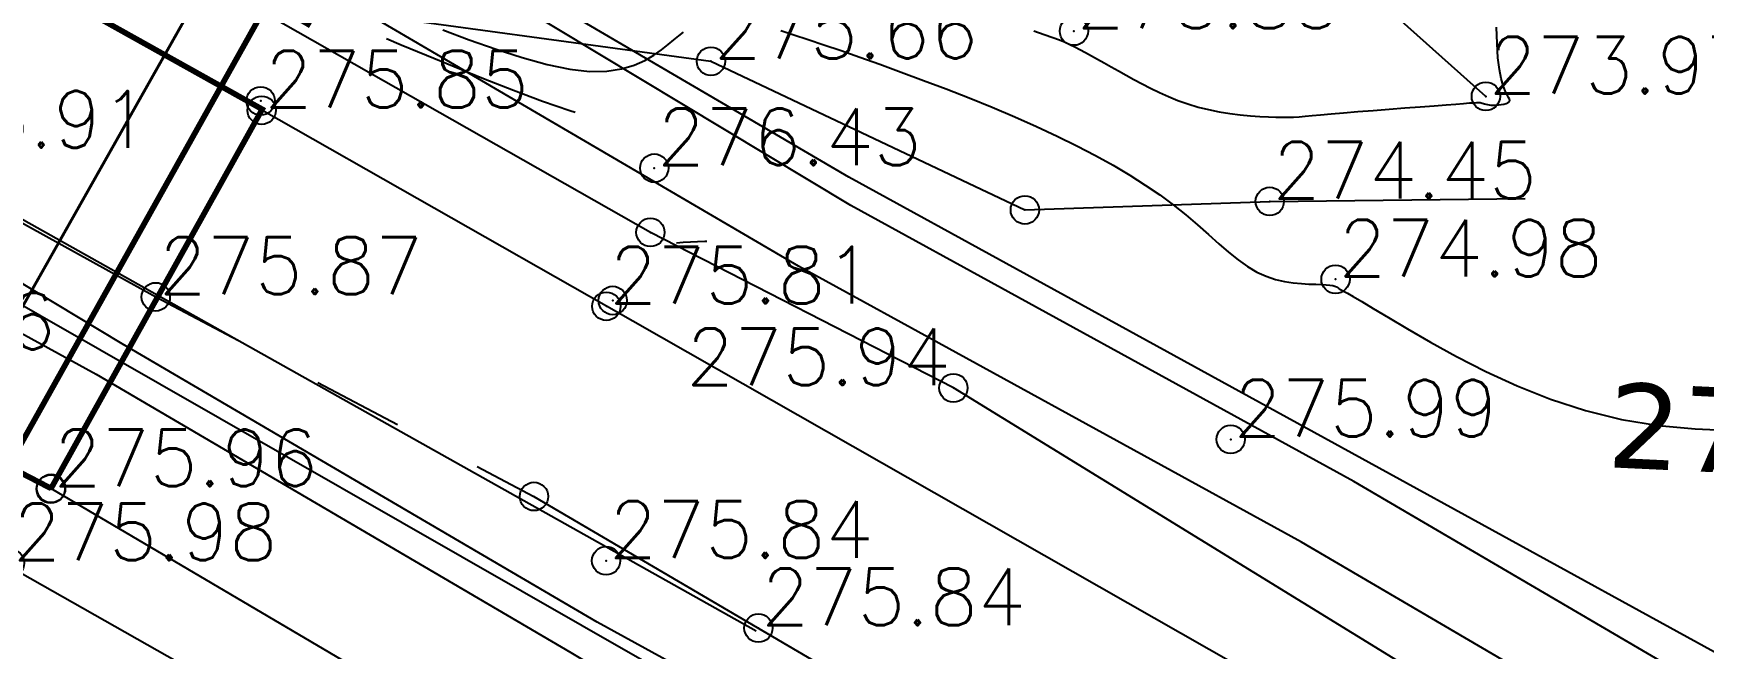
# Model space of a CAD drawing. Header units: millimetres. Extents: x 524954 to 526204, y 9523489 to 9524010.
# Drawn here: x 525366.64 to 525396.12, y 9523676.43 to 9523687.27 of the extents above; entities that cross this region are included whole.
import ezdxf
from ezdxf.enums import TextEntityAlignment as Align

# ---------------------------------------------------------------- set-up
doc = ezdxf.new("R2010")
doc.units = ezdxf.units.MM
doc.header["$PDMODE"] = 32
doc.header["$PDSIZE"] = 0.5
for name, pattern in [('AXES2', [28.575, 19.05, -3.175, 3.175, -3.175]), ('CACHE2', [4.7625, 3.175, -1.5875]), ('CACHEX2', [19.05, 12.7, -6.35])]:
    doc.linetypes.add(name, pattern=pattern)
for name, color, linetype in [('Axe_Route_Existante', 1, 'AXES2'), ('Bas_Talus', 40, 'CACHE2'), ('Bord_Route_Existante', 6, 'Continuous'), ('CN_02_00', 4, 'Continuous'), ('CN_05_00', 6, 'Continuous'), ('Cotation Courbes de niveau', 7, 'Continuous'), ('Haut_Talus', 30, 'Continuous'), ('PLUME_1', 7, 'Continuous'), ('PLUME_3', 4, 'Continuous'), ('PLUME_4', 3, 'Continuous'), ('PLUME_5', 6, 'Continuous'), ('PLUME_6', 2, 'Continuous'), ('PONT', 7, 'Continuous'), ('TopoAlt', 3, 'Continuous'), ('TOPOJIS', 7, 'Continuous')]:
    doc.layers.add(name, color=color, linetype=linetype)
doc.layers.add('Bord_Route_Existante_POLY3D', color=6, linetype='Continuous', plot=False)
doc.layers.add('Trottoir', color=7, linetype='Continuous', true_color=0xff6666)
doc.styles.add('Simplex 1.0', font='Simplex.shx', dxfattribs={"width": 0.99, "height": 1})
doc.styles.get("Standard").update_dxf_attribs({"font": 'arial.ttf'})
doc.styles.add('Verdana 1.0', font='verdana.ttf', dxfattribs={"width": 0.99, "height": 1})
doc.dimstyles.new('ISO-25', dxfattribs={"dimtxt": 2.5, "dimasz": 2.5, "dimexe": 1.25, "dimexo": 0.625, "dimtad": 1, "dimtxsty": 'Standard', "dimcen": 2.5, "dimadec": 0, "dimazin": 0, "dimtfac": 1, "dimtmove": 0, "dimatfit": 3, "dimfxl": 1, "dimarcsym": 0})

# ---------------------------------------------------------------- blocks, each defined once
blk = doc.blocks.new('TCPOINT M')
at = {"color": 0}
blk.add_point((0, 0), dxfattribs=at)
at = {"layer": 'TopoAlt', "style": 'Simplex 1.0', "width": 0.99}
blk.add_attdef('ALT', (0.15, 0.15), '', height=1, dxfattribs=at)
blk = doc.blocks.new('*D29')
at = {"color": 0, "lineweight": -2, "transparency": 16777216}
for p, q in [((525274.397, 9523734.835), (525248.537, 9523688.664)), ((525251.329, 9523688.533), (525351.663, 9523632.337)), ((525379.094, 9523676.196), (525353.234, 9523630.025))]:
    blk.add_line(p, q, dxfattribs=at)
at = {"color": 0, "transparency": 16777216}
for points in [[(525251.533, 9523688.897), (525251.125, 9523688.17), (525249.148, 9523689.755)], [(525351.867, 9523632.701), (525351.46, 9523631.974), (525353.845, 9523631.115)]]:
    blk.add_solid(points, dxfattribs=at)
at = {"layer": 'Defpoints', "color": 0, "transparency": 16777216}
for p in [(525274.702, 9523735.381), (525379.399, 9523676.741), (525353.845, 9523631.115)]:
    blk.add_point(p, dxfattribs=at)
at = {"color": 0, "transparency": 16777216, "insert": (525302.425, 9523662.094), "char_height": 2.5, "attachment_point": 5, "rotation": 330.7474}
blk.add_mtext('120', dxfattribs=at)

msp = doc.modelspace()

# ---------------------------------------------------------------- linework, layer by layer
msp.add_line((525274.702, 9523735.381), (525379.399, 9523676.741))
at = {"layer": 'Axe_Route_Existante', "ltscale": 0.5, "flags": 128}
msp.add_lwpolyline([(524973.101, 9523802.49), (525007.26, 9523792.779), (525027.54, 9523787.364), (525056.127, 9523779.755), (525082.674, 9523773.102), (525107.546, 9523770.048), (525120.684, 9523770.139), (525151.777, 9523772.648), (525176.899, 9523773.894), (525199.324, 9523771.095), (525218.337, 9523765.264), (525227.192, 9523761.534), (525233.843, 9523758.094), (525246.468, 9523751.167), (525256.506, 9523745.531), (525267.014, 9523739.694), (525277.691, 9523733.704), (525288.849, 9523727.299), (525294.632, 9523724.022), (525301.927, 9523719.966), (525310.691, 9523715.333), (525328.32, 9523705.784), (525328.32, 9523705.784), (525337.316, 9523700.691), (525351.138, 9523692.703), (525363.696, 9523685.45), (525368.801, 9523682.627), (525375.475, 9523679.109), (525390.225, 9523670.468), (525400.9, 9523665.019), (525419.619, 9523658.456), (525435.368, 9523656.046), (525454.334, 9523656.625), (525476.288, 9523660.734), (525488.784, 9523664.768), (525501.859, 9523668.012), (525521.809, 9523675.315), (525541.116, 9523687.802), (525552.62, 9523697.708), (525562.351, 9523710.18), (525568.681, 9523722.572), (525575.059, 9523738.704), (525576.995, 9523751.051), (525577.798, 9523776.069), (525576.166, 9523799.52), (525574.181, 9523815.429), (525572.049, 9523834.204), (525569.92, 9523851.041), (525567.326, 9523868.19), (525565.579, 9523885.379), (525563.689, 9523903.219), (525561.356, 9523920.701), (525558.839, 9523938.161)], dxfattribs=at)
at = {"layer": 'Bas_Talus', "flags": 128}
msp.add_lwpolyline([(525392.273, 9523686.162), (525390.077, 9523688.122), (525389.459, 9523688.641), (525387.481, 9523690.34), (525386.29, 9523691.171), (525382.849, 9523693.619), (525380.082, 9523695.975), (525378.297, 9523697.057), (525376.206, 9523699.873)], dxfattribs=at)
at = {"layer": 'Bord_Route_Existante', "flags": 128}
for points in [[(525423.507, 9523682.529), (525432.528, 9523673.917), (525433.655, 9523672.219), (525434.746, 9523669.32), (525434.997, 9523667.278), (525434.359, 9523665.279), (525432.321, 9523662.935), (525429.626, 9523661.422), (525427.553, 9523661.225), (525420.526, 9523662.472), (525402.567, 9523668.413), (525391.735, 9523673.94), (525376.752, 9523682.462), (525370.67, 9523685.917)], [(525366.952, 9523679.251), (525366.954, 9523679.25), (525373.613, 9523675.331), (525387.934, 9523667.351), (525398.788, 9523661.523), (525418.68, 9523653.805), (525430.88, 9523651.525), (525439.701, 9523650.438), (525443.757, 9523650.251), (525454.485, 9523650.655), (525458.7, 9523651.014), (525461.112, 9523651.402), (525467.945, 9523652.385)]]:
    msp.add_lwpolyline(points, dxfattribs=at)
at = {"layer": 'Bord_Route_Existante_POLY3D'}
for points in [[(525343.726, 9523728.156, 275.49), (525351.8, 9523723.613, 275.47), (525360.975, 9523718.45, 275.42), (525364.67, 9523716.372, 275.47), (525370.171, 9523713.28, 275.31), (525376.191, 9523709.871, 275.3), (525380.713, 9523707.33, 275.28), (525389.505, 9523702.482, 275.2), (525412.422, 9523689.465, 275.19), (525421.867, 9523683.787, 275.25), (525423.507, 9523682.529, 275.21), (525432.528, 9523673.917, 275.38), (525433.655, 9523672.219, 275.41), (525434.746, 9523669.32, 275.44), (525434.997, 9523667.278, 275.44), (525434.359, 9523665.279, 275.47), (525432.321, 9523662.935, 275.48), (525429.626, 9523661.422, 275.47), (525427.553, 9523661.225, 275.49), (525420.526, 9523662.472, 275.56), (525402.567, 9523668.413, 275.64), (525391.735, 9523673.94, 275.68), (525376.752, 9523682.462, 275.81), (525370.67, 9523685.917, 275.85)], [(525366.952, 9523679.251, 0), (525366.954, 9523679.25, 275.85), (525373.613, 9523675.331, 275.95), (525373.702, 9523675.267, 275.81), (525387.934, 9523667.351, 275.81), (525398.788, 9523661.523, 275.81), (525418.68, 9523653.805, 275.78), (525430.88, 9523651.525, 275.75), (525439.701, 9523650.438, 275.63), (525443.757, 9523650.251, 275.61), (525454.485, 9523650.655, 275.53), (525458.7, 9523651.014, 275.49), (525461.112, 9523651.402, 275.48), (525467.945, 9523652.385, 275.63)]]:
    msp.add_polyline3d(points, dxfattribs=at)
at = {"layer": 'CN_02_00', "flags": 128}
for points, elevation in [([(525376.2, 9523685.879), (525376.11, 9523685.906), (525375.627, 9523686.073), (525375.112, 9523686.264), (525374.585, 9523686.471), (525374.066, 9523686.68), (525373.576, 9523686.882), (525373.134, 9523687.065), (525372.872, 9523687.173)], 276), ([(525384.294, 9523687.319), (525384.481, 9523687.255), (525384.629, 9523687.202), (525384.748, 9523687.157), (525384.847, 9523687.116), (525384.934, 9523687.077), (525385.019, 9523687.035), (525385.11, 9523686.988), (525385.207, 9523686.936), (525385.311, 9523686.879), (525385.422, 9523686.818), (525385.539, 9523686.752), (525385.661, 9523686.683), (525385.789, 9523686.611), (525385.923, 9523686.537), (525386.062, 9523686.46), (525386.206, 9523686.382), (525386.356, 9523686.305), (525386.512, 9523686.229), (525386.673, 9523686.157), (525386.84, 9523686.089), (525387.014, 9523686.028), (525387.194, 9523685.974), (525387.379, 9523685.928), (525387.568, 9523685.891), (525387.756, 9523685.861), (525387.94, 9523685.837), (525388.117, 9523685.82), (525388.283, 9523685.807), (525388.435, 9523685.799), (525388.569, 9523685.794), (525388.683, 9523685.793), (525388.784, 9523685.793), (525388.879, 9523685.797), (525388.976, 9523685.803), (525389.083, 9523685.812), (525389.208, 9523685.824), (525389.358, 9523685.838), (525389.541, 9523685.854), (525389.762, 9523685.873), (525390.014, 9523685.893), (525390.286, 9523685.915), (525390.566, 9523685.936), (525390.846, 9523685.958), (525391.114, 9523685.978), (525391.36, 9523685.997), (525391.573, 9523686.013), (525391.745, 9523686.027), (525391.88, 9523686.037), (525391.982, 9523686.045), (525392.057, 9523686.05), (525392.11, 9523686.053), (525392.146, 9523686.053), (525392.172, 9523686.052), (525392.192, 9523686.048), (525392.211, 9523686.043), (525392.231, 9523686.037), (525392.252, 9523686.03), (525392.274, 9523686.024), (525392.3, 9523686.017), (525392.33, 9523686.012), (525392.363, 9523686.008), (525392.402, 9523686.006), (525392.447, 9523686.006), (525392.494, 9523686.01), (525392.542, 9523686.016), (525392.588, 9523686.024), (525392.629, 9523686.036), (525392.662, 9523686.05), (525392.685, 9523686.067), (525392.695, 9523686.087), (525392.691, 9523686.111), (525392.674, 9523686.144), (525392.648, 9523686.191), (525392.615, 9523686.259), (525392.58, 9523686.352), (525392.545, 9523686.476), (525392.513, 9523686.638), (525392.487, 9523686.843), (525392.47, 9523687.093), (525392.462, 9523687.38)], 274), ([(525377.991, 9523683.581), (525378.108, 9523683.59), (525378.492, 9523683.607), (525378.528, 9523683.607)], 276)]:
    msp.add_lwpolyline(points, dxfattribs=dict(at, elevation=elevation))
at = {"layer": 'CN_05_00', "elevation": 275, "flags": 128}
for points in [[(525373.868, 9523687.337), (525374.334, 9523687.161), (525374.806, 9523686.993), (525375.268, 9523686.844), (525375.706, 9523686.722), (525376.107, 9523686.639), (525376.457, 9523686.602), (525376.76, 9523686.607), (525377.02, 9523686.645), (525377.242, 9523686.709), (525377.43, 9523686.791), (525377.589, 9523686.885), (525377.725, 9523686.982), (525377.841, 9523687.075), (525377.943, 9523687.158), (525378.033, 9523687.23), (525378.113, 9523687.292)], [(525379.83, 9523687.321), (525380.061, 9523687.249), (525380.314, 9523687.167), (525380.592, 9523687.073), (525380.895, 9523686.969), (525381.224, 9523686.853), (525381.579, 9523686.727), (525381.956, 9523686.59), (525382.348, 9523686.444), (525382.75, 9523686.292), (525383.157, 9523686.133), (525383.561, 9523685.969), (525383.959, 9523685.802), (525384.343, 9523685.633), (525384.71, 9523685.463), (525385.057, 9523685.292), (525385.386, 9523685.12), (525385.697, 9523684.947), (525385.989, 9523684.774), (525386.263, 9523684.599), (525386.519, 9523684.424), (525386.757, 9523684.247), (525386.978, 9523684.071), (525387.184, 9523683.896), (525387.377, 9523683.726), (525387.559, 9523683.565), (525387.733, 9523683.415), (525387.901, 9523683.28), (525388.067, 9523683.162), (525388.231, 9523683.064), (525388.396, 9523682.99), (525388.56, 9523682.935), (525388.721, 9523682.898), (525388.875, 9523682.874), (525389.019, 9523682.86), (525389.152, 9523682.854), (525389.271, 9523682.851), (525389.373, 9523682.848), (525389.455, 9523682.842), (525389.521, 9523682.835), (525389.571, 9523682.825), (525389.609, 9523682.814), (525389.637, 9523682.803), (525389.658, 9523682.791), (525389.673, 9523682.781), (525389.686, 9523682.771), (525389.699, 9523682.763), (525389.721, 9523682.751), (525389.761, 9523682.729), (525389.829, 9523682.691), (525389.933, 9523682.631), (525390.082, 9523682.544), (525390.286, 9523682.424), (525390.554, 9523682.264), (525390.893, 9523682.062), (525391.297, 9523681.827), (525391.758, 9523681.574), (525392.27, 9523681.313), (525392.825, 9523681.059), (525393.415, 9523680.825), (525394.032, 9523680.623), (525394.668, 9523680.466), (525395.317, 9523680.362), (525395.969, 9523680.302), (525396.618, 9523680.271)]]:
    msp.add_lwpolyline(points, dxfattribs=at)
at = {"layer": 'Haut_Talus', "flags": 128}
msp.add_lwpolyline([(525371.674, 9523687.724), (525378.598, 9523686.78), (525384.138, 9523684.16), (525388.46, 9523684.31), (525392.966, 9523684.36)], dxfattribs=at)
at = {"layer": 'PLUME_1'}
msp.add_lwpolyline([(525200.32, 9523770.31), (525203.883, 9523769.567), (525225.021, 9523761.585), (525244.771, 9523751.997), (525251.046, 9523748.445), (525396.484, 9523665.312), (525416.271, 9523655.226), (525436.946, 9523646.708), (525458.473, 9523640.258), (525480.389, 9523635.341)], dxfattribs=at)
at = {"layer": 'PLUME_3'}
for points in [[(525411.565, 9523657.89), (525402.723, 9523662.258), (525396.448, 9523665.811), (525394.344, 9523667.161), (525385.466, 9523672.028), (525376.588, 9523676.894), (525368.209, 9523681.797), (525359.295, 9523687.163), (525350.916, 9523692.066), (525342.038, 9523696.932)], [(525350.49, 9523691.032), (525358.869, 9523686.129), (525367.747, 9523681.262), (525376.126, 9523676.359), (525385.04, 9523670.994), (525393.419, 9523666.091), (525396.022, 9523664.777), (525402.297, 9523661.224), (525411.139, 9523656.856)]]:
    msp.add_lwpolyline(points, dxfattribs=at)
at = {"layer": 'PLUME_4'}
for points in [[(525434.005, 9523659.528), (525424.738, 9523662.862), (525418.036, 9523665.381), (525415.932, 9523666.731), (525407.127, 9523670.601), (525401.387, 9523673.691), (525398.785, 9523675.005), (525389.907, 9523679.872), (525381.029, 9523684.738), (525372.65, 9523689.641), (525363.736, 9523695.007), (525355.356, 9523699.91), (525348.619, 9523702.927)], [(525471.209, 9523651.214), (525461.588, 9523652.517), (525459.022, 9523653.333), (525452.394, 9523654.854), (525443.199, 9523657.191), (525438.103, 9523658.323), (525434.005, 9523659.528), (525424.738, 9523662.862), (525418.036, 9523665.381), (525415.932, 9523666.731), (525407.127, 9523670.601), (525401.387, 9523673.691), (525398.785, 9523675.005), (525389.907, 9523679.872), (525381.029, 9523684.738), (525372.65, 9523689.641), (525363.736, 9523695.007), (525355.356, 9523699.91), (525348.619, 9523702.927)]]:
    msp.add_lwpolyline(points, dxfattribs=at)
at = {"layer": 'PLUME_5'}
msp.add_lwpolyline([(525423.46, 9523659.761), (525417.221, 9523662.815), (525414.618, 9523664.129), (525406.276, 9523668.533), (525400.037, 9523671.587), (525397.398, 9523673.4), (525389.019, 9523678.303), (525380.141, 9523683.169), (525371.762, 9523688.072), (525362.884, 9523692.939), (525354.505, 9523697.842), (525345.59, 9523703.207)], dxfattribs=at)
at = {"layer": 'PLUME_6'}
msp.add_lwpolyline([(525433.153, 9523657.461), (525424.348, 9523661.33), (525417.611, 9523664.347), (525415.543, 9523665.199), (525406.702, 9523669.567), (525400.925, 9523673.156), (525398.322, 9523674.47), (525389.943, 9523679.373), (525381.065, 9523684.24), (525372.151, 9523689.605), (525363.772, 9523694.508), (525354.894, 9523699.375), (525346.515, 9523704.278)], dxfattribs=at)
at = {"layer": 'PONT', "const_width": 0.1, "flags": 128}
msp.add_lwpolyline([(525366.952, 9523679.251), (525362.316, 9523681.651), (525349.65, 9523688.957), (525334.009, 9523697.775), (525324.387, 9523703.187), (525316.682, 9523707.341), (525306.692, 9523712.966), (525298.909, 9523717.467), (525286.187, 9523724.502), (525288.226, 9523728.338), (525290.072, 9523731.598), (525296.887, 9523727.578), (525312.026, 9523719.185), (525319.603, 9523714.854), (525329.312, 9523709.25), (525339.355, 9523703.708), (525353.191, 9523695.772), (525365.771, 9523688.671), (525370.679, 9523685.934), (525366.946, 9523679.239)], dxfattribs=at)
at = {"layer": 'PONT', "linetype": 'CACHEX2', "ltscale": 0.025, "const_width": 0.05, "flags": 128}
msp.add_lwpolyline([(525370.795, 9523687.841), (525369.81, 9523688.398), (525364.33, 9523678.706), (525365.354, 9523678.127)], dxfattribs=at)
at = {"layer": 'PONT', "linetype": 'CACHEX2', "ltscale": 0.025, "flags": 128}
msp.add_lwpolyline([(525371.53, 9523687.41, 0.1, 0.1, 0), (525370.795, 9523687.841, 0.1, 0.1, 0), (525365.354, 9523678.127, 0.1, 0.1, 0), (525366.089, 9523677.696, 0, 0, 0)], format="xyseb", dxfattribs=at)
at = {"layer": 'Trottoir', "flags": 128}
for points in [[(525431.623, 9523663.835), (525429.435, 9523662.623), (525419.921, 9523663.756), (525410.527, 9523667.251), (525402.929, 9523669.968), (525392.531, 9523675.094), (525382.877, 9523681.021), (525377.53, 9523683.764), (525366.337, 9523690.119), (525353.836, 9523697.252), (525340.005, 9523704.965), (525329.764, 9523710.745), (525320.282, 9523716.154), (525312.596, 9523720.462), (525303.314, 9523725.671), (525296.971, 9523729.217), (525289.209, 9523733.607), (525286.427, 9523735.183), (525285.562, 9523734.031)], [(525417.989, 9523652.315), (525406.159, 9523656.432), (525398.337, 9523659.995), (525394.304, 9523661.935), (525387.21, 9523665.848), (525373.267, 9523673.879), (525366.23, 9523677.86), (525361.64, 9523680.436), (525348.982, 9523687.672), (525333.505, 9523696.038), (525323.692, 9523701.556), (525316.581, 9523705.646), (525306.017, 9523711.466), (525298.209, 9523716.014), (525287.22, 9523722.168), (525282.415, 9523724.654), (525283.125, 9523726.121)]]:
    msp.add_lwpolyline(points, dxfattribs=at)

# ---------------------------------------------------------------- block references
at = {"layer": 'TOPOJIS'}
ref = msp.add_blockref('TCPOINT M', (525385.003, 9523687.312, 273.85), dxfattribs=at)
ref.add_attrib('ALT', '273.85', (525385.053, 9523687.362, 273.85), dxfattribs={"layer": 'TopoAlt', "height": 1, "style": 'Simplex 1.0', "width": 0.99})
ref = msp.add_blockref('TCPOINT M', (525378.598, 9523686.78, 275.66), dxfattribs=at)
ref.add_attrib('ALT', '275.66', (525378.648, 9523686.83, 275.66), dxfattribs={"layer": 'TopoAlt', "height": 1, "style": 'Simplex 1.0', "width": 0.99})
ref = msp.add_blockref('TCPOINT M', (525392.273, 9523686.162, 273.97), dxfattribs=at)
ref.add_attrib('ALT', '273.97', (525392.323, 9523686.212, 273.97), dxfattribs={"layer": 'TopoAlt', "height": 1, "style": 'Simplex 1.0', "width": 0.99})
ref = msp.add_blockref('TCPOINT M', (525370.67, 9523685.917, 275.85), dxfattribs=at)
ref.add_attrib('ALT', '275.85', (525370.72, 9523685.967, 275.85), dxfattribs={"layer": 'TopoAlt', "height": 1, "style": 'Simplex 1.0', "width": 0.99})
ref = msp.add_blockref('TCPOINT M', (525363.972, 9523685.207, 275.91), dxfattribs=at)
ref.add_attrib('ALT', '275.91', (525364.022, 9523685.257, 275.91), dxfattribs={"layer": 'TopoAlt', "height": 1, "style": 'Simplex 1.0', "width": 0.99})
for p in [(525370.652, 9523686.081, 276), (525384.138, 9523684.16, 276.02), (525377.53, 9523683.764, 276), (525376.865, 9523682.563, 275.92), (525366.954, 9523679.25, 275.85), (525375.475, 9523679.109, 275.82)]:
    msp.add_blockref('TCPOINT M', p, dxfattribs=at)
ref = msp.add_blockref('TCPOINT M', (525377.598, 9523684.897, 276.43), dxfattribs=at)
ref.add_attrib('ALT', '276.43', (525377.648, 9523684.947, 276.43), dxfattribs={"layer": 'TopoAlt', "height": 1, "style": 'Simplex 1.0', "width": 0.99})
ref = msp.add_blockref('TCPOINT M', (525388.46, 9523684.31, 274.45), dxfattribs=at)
ref.add_attrib('ALT', '274.45', (525388.51, 9523684.36, 274.45), dxfattribs={"layer": 'TopoAlt', "height": 1, "style": 'Simplex 1.0', "width": 0.99})
ref = msp.add_blockref('TCPOINT M', (525389.62, 9523682.937, 274.98), dxfattribs=at)
ref.add_attrib('ALT', '274.98', (525389.67, 9523682.987, 274.98), dxfattribs={"layer": 'TopoAlt', "height": 1, "style": 'Simplex 1.0', "width": 0.99})
ref = msp.add_blockref('TCPOINT M', (525368.801, 9523682.627, 275.87), dxfattribs=at)
ref.add_attrib('ALT', '275.87', (525368.851, 9523682.677, 275.87), dxfattribs={"layer": 'TopoAlt', "height": 1, "style": 'Simplex 1.0', "width": 0.99})
ref = msp.add_blockref('TCPOINT M', (525376.752, 9523682.462, 275.81), dxfattribs=at)
ref.add_attrib('ALT', '275.81', (525376.802, 9523682.512, 275.81), dxfattribs={"layer": 'TopoAlt', "height": 1, "style": 'Simplex 1.0', "width": 0.99})
ref = msp.add_blockref('TCPOINT M', (525362.316, 9523681.651, 276.06), dxfattribs=at)
ref.add_attrib('ALT', '276.06', (525362.366, 9523681.701, 276.06), dxfattribs={"layer": 'TopoAlt', "height": 1, "style": 'Simplex 1.0', "width": 0.99})
ref = msp.add_blockref('TCPOINT M', (525382.877, 9523681.021, 275.94), dxfattribs=at)
ref.add_attrib('ALT', '275.94', dxfattribs={"layer": 'TopoAlt', "height": 1, "style": 'Simplex 1.0', "width": 0.99}).set_placement((525382.827, 9523681.071, 275.94), align=Align.RIGHT)
ref = msp.add_blockref('TCPOINT M', (525387.771, 9523680.115, 275.99), dxfattribs=at)
ref.add_attrib('ALT', '275.99', (525387.821, 9523680.165, 275.99), dxfattribs={"layer": 'TopoAlt', "height": 1, "style": 'Simplex 1.0', "width": 0.99})
ref = msp.add_blockref('TCPOINT M', (525366.946, 9523679.239, 275.96), dxfattribs=at)
ref.add_attrib('ALT', '275.96', (525366.996, 9523679.289, 275.96), dxfattribs={"layer": 'TopoAlt', "height": 1, "style": 'Simplex 1.0', "width": 0.99})
ref = msp.add_blockref('TCPOINT M', (525366.229, 9523677.934, 275.98), dxfattribs=at)
ref.add_attrib('ALT', '275.98', (525366.279, 9523677.984, 275.98), dxfattribs={"layer": 'TopoAlt', "height": 1, "style": 'Simplex 1.0', "width": 0.99})
ref = msp.add_blockref('TCPOINT M', (525376.748, 9523677.976, 275.84), dxfattribs=at)
ref.add_attrib('ALT', '275.84', (525376.798, 9523678.026, 275.84), dxfattribs={"layer": 'TopoAlt', "height": 1, "style": 'Simplex 1.0', "width": 0.99})
ref = msp.add_blockref('TCPOINT M', (525379.436, 9523676.789), dxfattribs=at)
ref.add_attrib('ALT', '275.84', (525379.486, 9523676.839), dxfattribs={"layer": 'TopoAlt', "height": 1, "style": 'Simplex 1.0', "width": 0.99})

# ---------------------------------------------------------------- texts
at = {"layer": 'Cotation Courbes de niveau', "style": 'Verdana 1.0', "width": 0.99}
msp.add_text('275', height=1.5, rotation=357.2911, dxfattribs=at).set_placement((525396.372, 9523680.283, 275), align=Align.MIDDLE_CENTER)

# ---------------------------------------------------------------- dimensions: what is measured, and where the dimension line sits
dim = msp.add_aligned_dim(p1=(525274.702, 9523735.381), p2=(525379.399, 9523676.741), distance=-52.295, dimstyle='ISO-25')
dim.commit()
dim.dimension.update_dxf_attribs({"geometry": '*D29', "text_midpoint": (525302.425, 9523662.094)})

doc.saveas('drawing.dxf')
